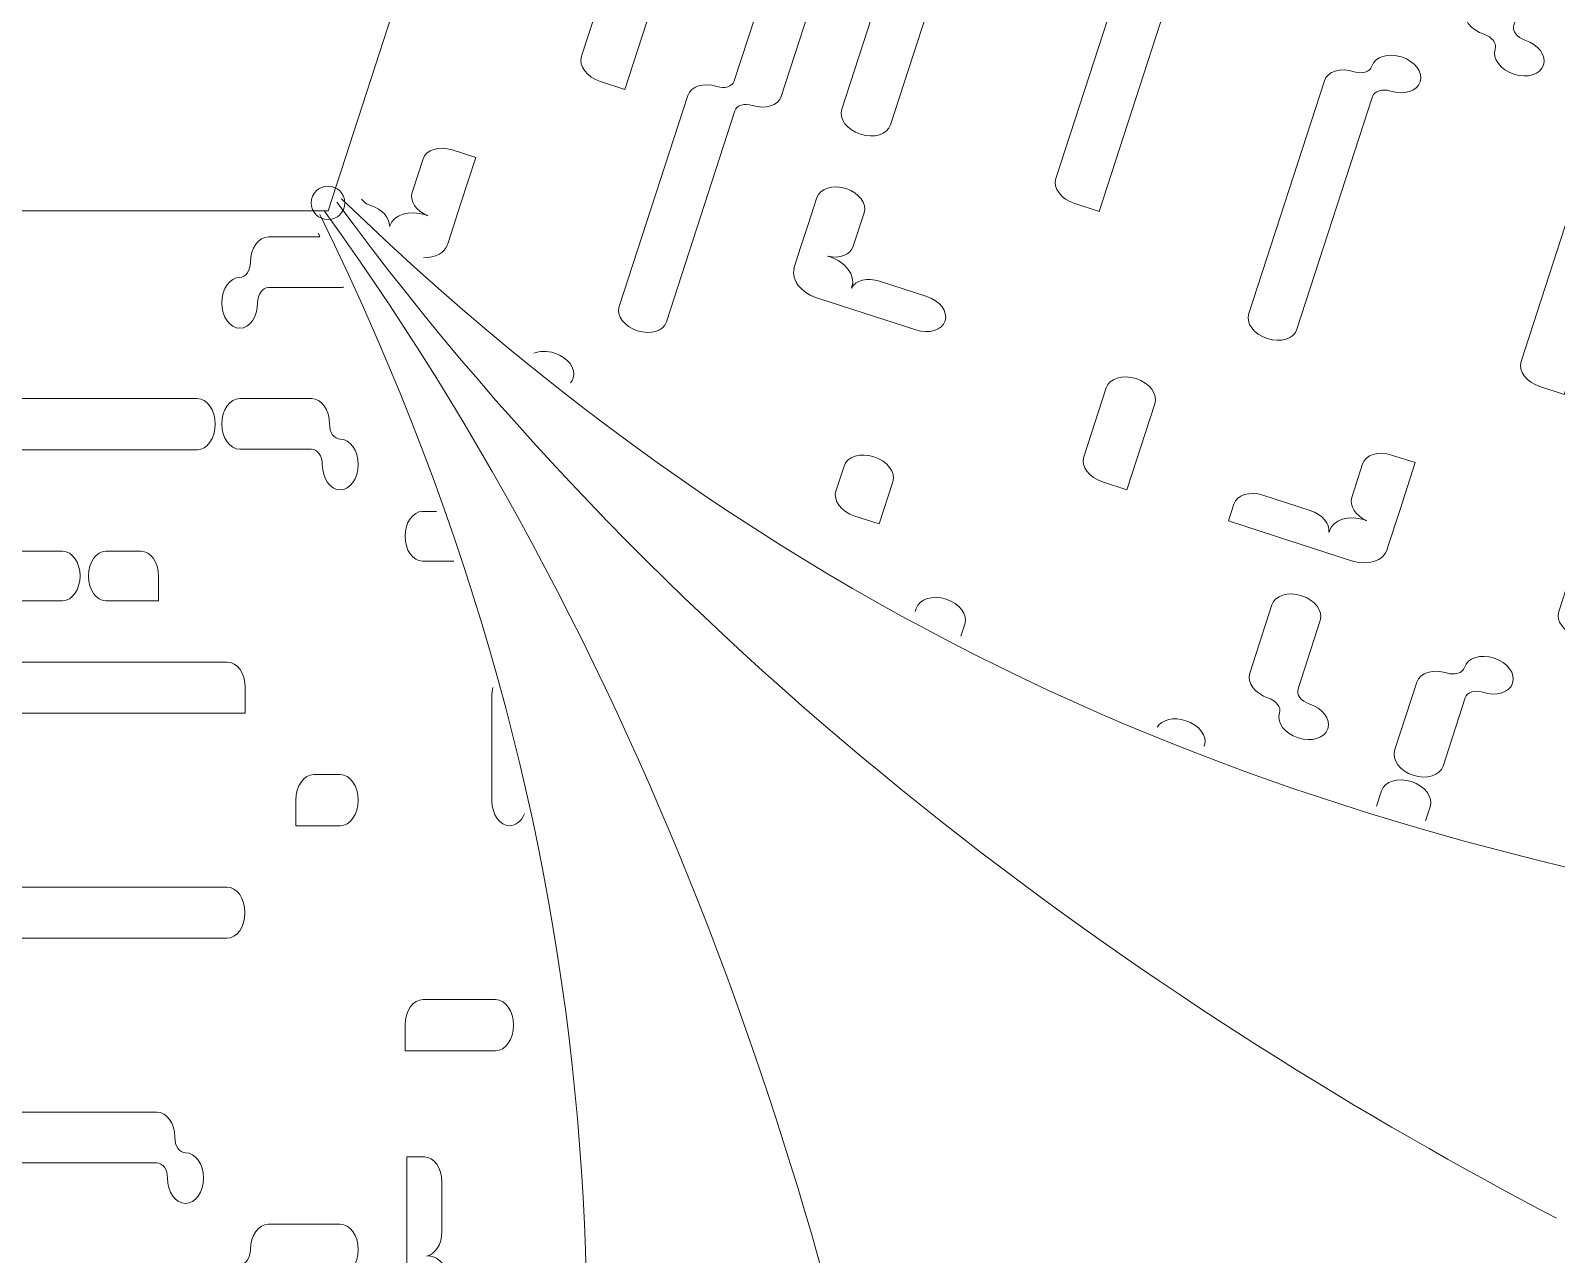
# Model space of a CAD drawing. Header units: inches. Extents: x -134 to 2453, y -1216 to 100.
# Drawn here: x 961.6 to 1098.1, y -401.4 to -291.8 of the extents above; entities that cross this region are included whole.
import ezdxf

# ---------------------------------------------------------------- set-up
doc = ezdxf.new("R2010")
doc.units = ezdxf.units.IN
doc.header["$MEASUREMENT"] = 0
for name, color, linetype in [('creasing lines', 7, 'Continuous'), ('red cutouts', 7, 'Continuous'), ('your design', 7, 'Continuous')]:
    doc.layers.add(name, color=color, linetype=linetype)

# ---------------------------------------------------------------- blocks, each defined once
blk = doc.blocks.new('block 3')
at = {"layer": 'your design', "color": 3, "lineweight": 5}
for points, knots in [([(989.62, -314.8), (989.52, -314.83), (989.41, -314.85), (989.29, -314.85), (989.29, -314.85), (982.87, -314.85), (982.87, -314.85), (982.33, -314.85), (981.9, -315.46), (981.9, -316.21), (981.9, -317.48), (981.19, -318.49), (980.3, -318.49), (979.41, -318.49), (978.69, -317.48), (978.69, -316.21), (978.69, -314.95), (979.41, -313.94), (980.3, -313.94), (980.83, -313.94), (981.26, -313.33), (981.26, -312.58), (981.26, -311.31), (981.97, -310.31), (982.87, -310.31), (982.87, -310.31), (987.48, -310.31), (987.48, -310.31), (987.43, -310.2), (987.38, -310.1), (987.33, -309.99)], [0, 0, 0, 0, 1, 1, 1, 2, 2, 2, 3, 3, 3, 4, 4, 4, 5, 5, 5, 6, 6, 6, 7, 7, 7, 8, 8, 8, 9, 9, 9, 10, 10, 10, 10]), ([(954.44, -324.78), (954.44, -324.78), (976.48, -324.78), (976.48, -324.78), (977.38, -324.78), (978.1, -325.8), (978.1, -327.07), (978.1, -328.34), (977.38, -329.36), (976.48, -329.36), (976.48, -329.36), (952.82, -329.36), (952.82, -329.36), (952.82, -329.36), (952.82, -327.07), (952.82, -327.07), (952.82, -325.8), (953.54, -324.78), (954.44, -324.78)], [0, 0, 0, 0, 1, 1, 1, 2, 2, 2, 3, 3, 3, 4, 4, 4, 5, 5, 5, 6, 6, 6, 6]), ([(980.3, -324.78), (980.3, -324.78), (986.72, -324.78), (986.72, -324.78), (987.62, -324.78), (988.33, -325.79), (988.33, -327.05), (988.33, -327.81), (988.76, -328.41), (989.29, -328.41), (990.19, -328.41), (990.9, -329.42), (990.9, -330.69), (990.9, -331.95), (990.19, -332.96), (989.29, -332.96), (988.4, -332.96), (987.69, -331.95), (987.69, -330.69), (987.69, -329.93), (987.26, -329.32), (986.72, -329.32), (986.72, -329.32), (980.3, -329.32), (980.3, -329.32), (979.41, -329.32), (978.69, -328.31), (978.69, -327.05), (978.69, -325.79), (979.41, -324.78), (980.3, -324.78)], [0, 0, 0, 0, 1, 1, 1, 2, 2, 2, 3, 3, 3, 4, 4, 4, 5, 5, 5, 6, 6, 6, 7, 7, 7, 8, 8, 8, 9, 9, 9, 10, 10, 10, 10]), ([(934.18, -334.89), (934.18, -334.89), (954.04, -334.89), (954.04, -334.89), (954.91, -334.89), (955.61, -335.88), (955.61, -337.11), (955.61, -337.85), (956.02, -338.44), (956.55, -338.44), (956.55, -338.44), (956.55, -338.45), (956.55, -338.45), (956.55, -338.45), (956.55, -338.45), (956.55, -338.45), (956.55, -338.45), (964.44, -338.45), (964.44, -338.45), (965.31, -338.45), (966.01, -339.43), (966.01, -340.66), (966.01, -341.89), (965.31, -342.88), (964.44, -342.88), (964.44, -342.88), (964.43, -342.88), (964.43, -342.88), (964.43, -342.88), (964.44, -342.88), (964.44, -342.88), (964.44, -342.88), (956.55, -342.88), (956.55, -342.88), (955.67, -342.88), (954.98, -341.9), (954.98, -340.66), (954.98, -339.92), (954.56, -339.33), (954.04, -339.33), (954.04, -339.33), (934.18, -339.33), (934.18, -339.33), (933.31, -339.33), (932.61, -338.35), (932.61, -337.11), (932.61, -335.88), (933.31, -334.89), (934.18, -334.89)], [0, 0, 0, 0, 1, 1, 1, 2, 2, 2, 3, 3, 3, 4, 4, 4, 5, 5, 5, 6, 6, 6, 7, 7, 7, 8, 8, 8, 9, 9, 9, 10, 10, 10, 11, 11, 11, 12, 12, 12, 13, 13, 13, 14, 14, 14, 15, 15, 15, 16, 16, 16, 16]), ([(999.45, -339.33), (999.45, -339.33), (996.66, -339.33), (996.66, -339.33), (995.78, -339.33), (995.09, -338.35), (995.09, -337.11), (995.09, -335.88), (995.78, -334.89), (996.66, -334.89), (996.66, -334.89), (997.91, -334.89), (997.91, -334.89)], [0, 0, 0, 0, 1, 1, 1, 2, 2, 2, 3, 3, 3, 4, 4, 4, 4]), ([(966.76, -340.67), (966.76, -339.43), (967.45, -338.45), (968.32, -338.45), (968.32, -338.45), (971.46, -338.45), (971.46, -338.45), (972.33, -338.45), (973.03, -339.43), (973.03, -340.67), (973.03, -340.67), (973.03, -342.88), (973.03, -342.88), (973.03, -342.88), (968.32, -342.88), (968.32, -342.88), (967.45, -342.88), (966.76, -341.9), (966.76, -340.67)], [0, 0, 0, 0, 1, 1, 1, 2, 2, 2, 3, 3, 3, 4, 4, 4, 5, 5, 5, 6, 6, 6, 6]), ([(979.18, -348.38), (980.08, -348.38), (980.8, -349.39), (980.8, -350.66), (980.8, -350.66), (980.8, -352.96), (980.8, -352.96), (980.8, -352.96), (957.13, -352.96), (957.13, -352.96), (956.23, -352.96), (955.51, -351.94), (955.51, -350.66), (955.51, -349.39), (956.23, -348.38), (957.13, -348.38), (957.13, -348.38), (979.18, -348.38), (979.18, -348.38)], [0, 0, 0, 0, 1, 1, 1, 2, 2, 2, 3, 3, 3, 4, 4, 4, 5, 5, 5, 6, 6, 6, 6]), ([(1005.78, -361.97), (1005.5, -362.6), (1005.01, -363.03), (1004.44, -363.03), (1003.57, -363.03), (1002.87, -362.04), (1002.87, -360.8), (1002.87, -360.8), (1002.87, -356.81), (1002.87, -356.81), (1002.87, -356.81), (1002.87, -356.81), (1002.87, -356.81), (1002.87, -356.81), (1002.87, -351.67), (1002.87, -351.67), (1002.86, -351.6), (1002.86, -351.52), (1002.86, -351.44), (1002.86, -351.16), (1002.89, -350.9), (1002.94, -350.65)], [0, 0, 0, 0, 1, 1, 1, 2, 2, 2, 3, 3, 3, 4, 4, 4, 5, 5, 5, 6, 6, 6, 7, 7, 7, 7]), ([(989.28, -363.03), (989.28, -363.03), (985.32, -363.03), (985.32, -363.03), (985.32, -363.03), (985.32, -360.74), (985.32, -360.74), (985.32, -359.46), (986.04, -358.45), (986.94, -358.45), (986.94, -358.45), (989.28, -358.45), (989.28, -358.45), (990.18, -358.45), (990.9, -359.46), (990.9, -360.74), (990.9, -362.01), (990.18, -363.03), (989.28, -363.03)], [0, 0, 0, 0, 1, 1, 1, 2, 2, 2, 3, 3, 3, 4, 4, 4, 5, 5, 5, 6, 6, 6, 6]), ([(980.77, -370.81), (980.77, -372.08), (980.05, -373.1), (979.15, -373.1), (979.15, -373.1), (955.54, -373.1), (955.54, -373.1), (955.54, -373.1), (955.54, -370.81), (955.54, -370.81), (955.54, -369.54), (956.26, -368.52), (957.15, -368.52), (957.15, -368.52), (979.15, -368.52), (979.15, -368.52), (980.05, -368.52), (980.77, -369.54), (980.77, -370.81)], [0, 0, 0, 0, 1, 1, 1, 2, 2, 2, 3, 3, 3, 4, 4, 4, 5, 5, 5, 6, 6, 6, 6]), ([(996.71, -378.59), (996.71, -378.59), (1003.18, -378.59), (1003.18, -378.59), (1004.08, -378.59), (1004.8, -379.61), (1004.8, -380.88), (1004.8, -382.15), (1004.08, -383.17), (1003.18, -383.17), (1003.18, -383.17), (995.09, -383.17), (995.09, -383.17), (995.09, -383.17), (995.09, -380.88), (995.09, -380.88), (995.09, -379.61), (995.81, -378.59), (996.71, -378.59)], [0, 0, 0, 0, 1, 1, 1, 2, 2, 2, 3, 3, 3, 4, 4, 4, 5, 5, 5, 6, 6, 6, 6]), ([(950.98, -388.66), (950.98, -388.66), (972.88, -388.66), (972.88, -388.66), (973.77, -388.66), (974.49, -389.67), (974.49, -390.93), (974.49, -391.69), (974.91, -392.3), (975.45, -392.3), (976.34, -392.3), (977.06, -393.3), (977.06, -394.57), (977.06, -395.83), (976.34, -396.84), (975.45, -396.84), (974.56, -396.84), (973.84, -395.83), (973.84, -394.57), (973.84, -393.81), (973.41, -393.21), (972.88, -393.21), (972.88, -393.21), (950.98, -393.21), (950.98, -393.21), (950.08, -393.21), (949.37, -392.2), (949.37, -390.93), (949.37, -389.67), (950.08, -388.66), (950.98, -388.66)], [0, 0, 0, 0, 1, 1, 1, 2, 2, 2, 3, 3, 3, 4, 4, 4, 5, 5, 5, 6, 6, 6, 7, 7, 7, 8, 8, 8, 9, 9, 9, 10, 10, 10, 10]), ([(1005.36, -404.74), (1005.36, -404.74), (1005.36, -406.96), (1005.36, -406.96), (1005.36, -406.96), (1000.97, -406.96), (1000.97, -406.96), (1000.97, -406.96), (997.34, -406.96), (997.34, -406.96), (997.28, -406.97), (997.23, -406.97), (997.17, -406.97), (996.14, -406.97), (995.3, -405.81), (995.26, -404.36), (995.26, -404.36), (995.24, -404.36), (995.24, -404.36), (995.24, -404.36), (995.24, -399.35), (995.24, -399.35), (995.24, -399.35), (995.24, -398.64), (995.24, -398.64), (995.24, -398.64), (995.24, -392.67), (995.24, -392.67), (995.24, -392.67), (996.82, -392.67), (996.82, -392.67), (997.69, -392.67), (998.39, -393.66), (998.39, -394.9), (998.39, -394.9), (998.39, -399.35), (998.39, -399.35), (998.39, -400.48), (997.8, -401.4), (997.04, -401.55), (997.04, -401.55), (997.04, -401.55), (997.04, -401.55), (997.08, -401.54), (997.13, -401.54), (997.17, -401.54), (998.23, -401.54), (999.09, -402.76), (999.09, -404.26), (999.09, -404.32), (999.09, -404.39), (999.09, -404.46), (999.09, -404.46), (999.09, -404.46), (999.09, -404.46), (999.19, -403.36), (999.84, -402.51), (1000.65, -402.51), (1000.65, -402.51), (1003.79, -402.51), (1003.79, -402.51), (1004.66, -402.51), (1005.36, -403.5), (1005.36, -404.74)], [0, 0, 0, 0, 1, 1, 1, 2, 2, 2, 3, 3, 3, 4, 4, 4, 5, 5, 5, 6, 6, 6, 7, 7, 7, 8, 8, 8, 9, 9, 9, 10, 10, 10, 11, 11, 11, 12, 12, 12, 13, 13, 13, 14, 14, 14, 15, 15, 15, 16, 16, 16, 17, 17, 17, 18, 18, 18, 19, 19, 19, 20, 20, 20, 21, 21, 21, 21]), ([(989.29, -403.24), (989.29, -403.24), (982.87, -403.24), (982.87, -403.24), (982.33, -403.24), (981.9, -403.85), (981.9, -404.61), (981.9, -405.87), (981.19, -406.88), (980.3, -406.88), (979.41, -406.88), (978.69, -405.87), (978.69, -404.61), (978.69, -403.34), (979.41, -402.33), (980.3, -402.33), (980.83, -402.33), (981.26, -401.73), (981.26, -400.97), (981.26, -399.71), (981.97, -398.7), (982.87, -398.7), (982.87, -398.7), (989.29, -398.7), (989.29, -398.7), (990.19, -398.7), (990.9, -399.71), (990.9, -400.97), (990.9, -402.23), (990.19, -403.24), (989.29, -403.24)], [0, 0, 0, 0, 1, 1, 1, 2, 2, 2, 3, 3, 3, 4, 4, 4, 5, 5, 5, 6, 6, 6, 7, 7, 7, 8, 8, 8, 9, 9, 9, 10, 10, 10, 10])]:
    blk.add_open_spline(points, degree=3, knots=knots, dxfattribs=at)
blk = doc.blocks.new('block 4')
at = {"layer": 'your design', "color": 3, "lineweight": 5}
for points, knots in [([(1010.89, -294.14), (1010.89, -294.14), (1017.71, -273.17), (1017.71, -273.17), (1017.98, -272.32), (1019.17, -271.95), (1020.38, -272.34), (1021.59, -272.73), (1022.34, -273.73), (1022.06, -274.59), (1022.06, -274.59), (1014.75, -297.1), (1014.75, -297.1), (1014.75, -297.1), (1012.57, -296.39), (1012.57, -296.39), (1011.36, -296), (1010.61, -295), (1010.89, -294.14)], [0, 0, 0, 0, 1, 1, 1, 2, 2, 2, 3, 3, 3, 4, 4, 4, 5, 5, 5, 6, 6, 6, 6]), ([(1040.98, -277.9), (1041.26, -277.05), (1042.45, -276.68), (1043.66, -277.07), (1043.66, -277.07), (1045.84, -277.78), (1045.84, -277.78), (1045.84, -277.78), (1038.52, -300.29), (1038.52, -300.29), (1038.24, -301.14), (1037.06, -301.51), (1035.84, -301.12), (1034.63, -300.73), (1033.89, -299.73), (1034.17, -298.87), (1034.17, -298.87), (1040.98, -277.9), (1040.98, -277.9)], [0, 0, 0, 0, 1, 1, 1, 2, 2, 2, 3, 3, 3, 4, 4, 4, 5, 5, 5, 6, 6, 6, 6]), ([(1096.29, -285.24), (1096.29, -285.24), (1094.3, -291.35), (1094.3, -291.35), (1094.14, -291.86), (1094.58, -292.45), (1095.3, -292.69), (1096.5, -293.08), (1097.24, -294.07), (1096.97, -294.92), (1096.69, -295.77), (1095.51, -296.13), (1094.31, -295.74), (1093.11, -295.35), (1092.37, -294.36), (1092.64, -293.51), (1092.81, -293), (1092.36, -292.41), (1091.65, -292.17), (1090.44, -291.78), (1089.7, -290.79), (1089.98, -289.95), (1089.98, -289.95), (1091.97, -283.83), (1091.97, -283.83), (1092.24, -282.99), (1093.42, -282.62), (1094.62, -283.01), (1095.82, -283.4), (1096.56, -284.39), (1096.29, -285.24)], [0, 0, 0, 0, 1, 1, 1, 2, 2, 2, 3, 3, 3, 4, 4, 4, 5, 5, 5, 6, 6, 6, 7, 7, 7, 8, 8, 8, 9, 9, 9, 10, 10, 10, 10]), ([(1062.81, -283.32), (1064.02, -283.71), (1064.76, -284.71), (1064.49, -285.57), (1064.49, -285.57), (1057.19, -308.03), (1057.19, -308.03), (1057.19, -308.03), (1055.01, -307.32), (1055.01, -307.32), (1053.8, -306.93), (1053.05, -305.93), (1053.33, -305.07), (1053.33, -305.07), (1060.13, -284.15), (1060.13, -284.15), (1060.41, -283.3), (1061.6, -282.93), (1062.81, -283.32)], [0, 0, 0, 0, 1, 1, 1, 2, 2, 2, 3, 3, 3, 4, 4, 4, 5, 5, 5, 6, 6, 6, 6]), ([(1014.25, -316.53), (1014.25, -316.53), (1020.39, -297.65), (1020.39, -297.65), (1020.66, -296.82), (1021.81, -296.46), (1022.98, -296.84), (1023.69, -297.07), (1024.38, -296.86), (1024.54, -296.36), (1024.54, -296.36), (1024.55, -296.36), (1024.55, -296.36), (1024.55, -296.36), (1024.55, -296.35), (1024.55, -296.35), (1024.55, -296.35), (1026.98, -288.85), (1026.98, -288.85), (1027.25, -288.02), (1028.4, -287.67), (1029.58, -288.05), (1030.75, -288.43), (1031.47, -289.39), (1031.2, -290.22), (1031.2, -290.22), (1031.2, -290.23), (1031.2, -290.23), (1031.2, -290.23), (1031.2, -290.22), (1031.2, -290.22), (1031.2, -290.22), (1028.76, -297.73), (1028.76, -297.73), (1028.49, -298.56), (1027.34, -298.92), (1026.17, -298.54), (1025.47, -298.31), (1024.77, -298.52), (1024.61, -299.02), (1024.61, -299.02), (1018.48, -317.91), (1018.48, -317.91), (1018.21, -318.74), (1017.05, -319.09), (1015.88, -318.71), (1014.71, -318.33), (1013.98, -317.36), (1014.25, -316.53)], [0, 0, 0, 0, 1, 1, 1, 2, 2, 2, 3, 3, 3, 4, 4, 4, 5, 5, 5, 6, 6, 6, 7, 7, 7, 8, 8, 8, 9, 9, 9, 10, 10, 10, 11, 11, 11, 12, 12, 12, 13, 13, 13, 14, 14, 14, 15, 15, 15, 16, 16, 16, 16]), ([(1070.58, -317.18), (1070.58, -317.18), (1077.35, -296.34), (1077.35, -296.34), (1077.62, -295.49), (1078.8, -295.13), (1080.01, -295.52), (1080.72, -295.75), (1081.43, -295.53), (1081.6, -295.02), (1081.88, -294.17), (1083.06, -293.81), (1084.26, -294.2), (1085.46, -294.59), (1086.2, -295.58), (1085.92, -296.43), (1085.65, -297.28), (1084.46, -297.64), (1083.26, -297.25), (1082.54, -297.02), (1081.84, -297.24), (1081.67, -297.75), (1081.67, -297.75), (1074.9, -318.58), (1074.9, -318.58), (1074.63, -319.43), (1073.45, -319.8), (1072.24, -319.41), (1071.04, -319.02), (1070.3, -318.02), (1070.58, -317.18)], [0, 0, 0, 0, 1, 1, 1, 2, 2, 2, 3, 3, 3, 4, 4, 4, 5, 5, 5, 6, 6, 6, 7, 7, 7, 8, 8, 8, 9, 9, 9, 10, 10, 10, 10]), ([(1094.96, -321.46), (1094.96, -321.46), (1101.77, -300.49), (1101.77, -300.49), (1102.05, -299.63), (1103.24, -299.26), (1104.45, -299.66), (1105.66, -300.05), (1106.4, -301.05), (1106.13, -301.9), (1106.13, -301.9), (1098.81, -324.41), (1098.81, -324.41), (1098.81, -324.41), (1096.64, -323.7), (1096.64, -323.7), (1095.43, -323.31), (1094.68, -322.31), (1094.96, -321.46)], [0, 0, 0, 0, 1, 1, 1, 2, 2, 2, 3, 3, 3, 4, 4, 4, 5, 5, 5, 6, 6, 6, 6]), ([(991.19, -306.94), (991.34, -307.08), (991.48, -307.22), (991.63, -307.36), (991.63, -307.36), (992.02, -307.49), (992.02, -307.49), (993.04, -307.82), (993.71, -308.59), (993.7, -309.33), (993.7, -309.34), (993.71, -309.35), (993.72, -309.36), (993.72, -309.35), (993.73, -309.33), (993.73, -309.32), (994.06, -308.31), (995.48, -307.87), (996.91, -308.34), (996.97, -308.36), (997.03, -308.38), (997.1, -308.41), (997.1, -308.41), (997.1, -308.4), (997.1, -308.4), (996.08, -307.97), (995.48, -307.09), (995.73, -306.32), (995.73, -306.32), (996.7, -303.33), (996.7, -303.33), (996.97, -302.5), (998.13, -302.14), (999.3, -302.52), (999.3, -302.52), (1001.42, -303.21), (1001.42, -303.21), (1001.42, -303.21), (1000.06, -307.39), (1000.06, -307.39), (1000.06, -307.39), (998.94, -310.84), (998.94, -310.84), (998.93, -310.89), (998.92, -310.95), (998.9, -311), (998.65, -311.76), (997.78, -312.2), (996.75, -312.17)], [0, 0, 0, 0, 1, 1, 1, 2, 2, 2, 3, 3, 3, 4, 4, 4, 5, 5, 5, 6, 6, 6, 7, 7, 7, 8, 8, 8, 9, 9, 9, 10, 10, 10, 11, 11, 11, 12, 12, 12, 13, 13, 13, 14, 14, 14, 15, 15, 15, 16, 16, 16, 16]), ([(1033.09, -312.1), (1034.52, -312.56), (1035.41, -313.75), (1035.08, -314.76), (1035.07, -314.81), (1035.05, -314.85), (1035.03, -314.89), (1035.03, -314.89), (1035.03, -314.89), (1035.03, -314.89), (1035.4, -314.2), (1036.47, -313.92), (1037.55, -314.27), (1037.55, -314.27), (1041.78, -315.64), (1041.78, -315.64), (1042.96, -316.03), (1043.68, -317), (1043.41, -317.83), (1043.14, -318.66), (1041.99, -319.02), (1040.81, -318.63), (1040.81, -318.63), (1037.02, -317.4), (1037.02, -317.4), (1037.02, -317.4), (1037.02, -317.4), (1037.02, -317.4), (1037.02, -317.4), (1032.13, -315.81), (1032.13, -315.81), (1032.06, -315.79), (1031.98, -315.77), (1031.9, -315.75), (1030.51, -315.3), (1029.63, -314.15), (1029.9, -313.16), (1029.9, -313.16), (1029.88, -313.15), (1029.88, -313.15), (1029.88, -313.15), (1030.49, -311.27), (1030.49, -311.27), (1030.49, -311.27), (1031.13, -309.3), (1031.13, -309.3), (1031.13, -309.3), (1031.95, -306.79), (1031.95, -306.79), (1032.22, -305.96), (1033.37, -305.6), (1034.55, -305.98), (1035.72, -306.36), (1036.45, -307.33), (1036.18, -308.16), (1036.18, -308.16), (1035.2, -311.15), (1035.2, -311.15), (1034.96, -311.91), (1033.97, -312.28), (1032.91, -312.04), (1032.91, -312.04), (1032.9, -312.04), (1032.9, -312.04), (1032.97, -312.06), (1033.03, -312.08), (1033.09, -312.1)], [0, 0, 0, 0, 1, 1, 1, 2, 2, 2, 3, 3, 3, 4, 4, 4, 5, 5, 5, 6, 6, 6, 7, 7, 7, 8, 8, 8, 9, 9, 9, 10, 10, 10, 11, 11, 11, 12, 12, 12, 13, 13, 13, 14, 14, 14, 15, 15, 15, 16, 16, 16, 17, 17, 17, 18, 18, 18, 19, 19, 19, 20, 20, 20, 21, 21, 21, 22, 22, 22, 22]), ([(1098.32, -343.85), (1098.32, -343.85), (1104.45, -324.96), (1104.45, -324.96), (1104.72, -324.13), (1105.88, -323.78), (1107.05, -324.16), (1107.75, -324.39), (1108.45, -324.17), (1108.61, -323.67), (1108.61, -323.67), (1108.61, -323.67), (1108.61, -323.67), (1108.61, -323.67), (1108.61, -323.67), (1108.61, -323.67), (1108.61, -323.67), (1111.05, -316.17), (1111.05, -316.17), (1111.32, -315.34), (1112.47, -314.98), (1113.64, -315.36), (1114.81, -315.74), (1115.53, -316.71), (1115.26, -317.54), (1115.26, -317.54), (1115.26, -317.54), (1115.26, -317.54), (1115.26, -317.54), (1115.27, -317.54), (1115.27, -317.54), (1115.27, -317.54), (1112.83, -325.05), (1112.83, -325.05), (1112.56, -325.87), (1111.41, -326.23), (1110.23, -325.85), (1109.53, -325.62), (1108.84, -325.84), (1108.68, -326.34), (1108.68, -326.34), (1102.54, -345.22), (1102.54, -345.22), (1102.27, -346.05), (1101.12, -346.41), (1099.94, -346.03), (1098.77, -345.65), (1098.05, -344.68), (1098.32, -343.85)], [0, 0, 0, 0, 1, 1, 1, 2, 2, 2, 3, 3, 3, 4, 4, 4, 5, 5, 5, 6, 6, 6, 7, 7, 7, 8, 8, 8, 9, 9, 9, 10, 10, 10, 11, 11, 11, 12, 12, 12, 13, 13, 13, 14, 14, 14, 15, 15, 15, 16, 16, 16, 16]), ([(1006.63, -320.72), (1007.13, -320.51), (1007.8, -320.49), (1008.47, -320.71), (1009.67, -321.1), (1010.41, -322.09), (1010.14, -322.94), (1010.09, -323.1), (1010, -323.23), (1009.9, -323.36)], [0, 0, 0, 0, 1, 1, 1, 2, 2, 2, 3, 3, 3, 3]), ([(1055.83, -329.99), (1055.83, -329.99), (1057.83, -323.83), (1057.83, -323.83), (1058.1, -322.98), (1059.29, -322.61), (1060.5, -323), (1061.71, -323.39), (1062.46, -324.39), (1062.18, -325.25), (1062.18, -325.25), (1059.68, -332.94), (1059.68, -332.94), (1059.68, -332.94), (1057.5, -332.24), (1057.5, -332.24), (1056.29, -331.84), (1055.55, -330.84), (1055.83, -329.99)], [0, 0, 0, 0, 1, 1, 1, 2, 2, 2, 3, 3, 3, 4, 4, 4, 5, 5, 5, 6, 6, 6, 6]), ([(1038.73, -332.24), (1038.73, -332.24), (1037.51, -336.01), (1037.51, -336.01), (1037.51, -336.01), (1035.33, -335.3), (1035.33, -335.3), (1034.12, -334.91), (1033.37, -333.91), (1033.65, -333.06), (1033.65, -333.06), (1034.37, -330.83), (1034.37, -330.83), (1034.65, -329.97), (1035.84, -329.6), (1037.05, -330), (1038.26, -330.39), (1039.01, -331.39), (1038.73, -332.24)], [0, 0, 0, 0, 1, 1, 1, 2, 2, 2, 3, 3, 3, 4, 4, 4, 5, 5, 5, 6, 6, 6, 6]), ([(1068.77, -335.73), (1068.77, -335.73), (1069.25, -334.24), (1069.25, -334.24), (1069.52, -333.41), (1070.68, -333.05), (1071.86, -333.43), (1071.86, -333.43), (1076.09, -334.81), (1076.09, -334.81), (1077.16, -335.15), (1077.86, -335.99), (1077.76, -336.77), (1077.76, -336.77), (1077.76, -336.77), (1077.76, -336.77), (1077.77, -336.73), (1077.78, -336.68), (1077.8, -336.64), (1078.12, -335.63), (1079.55, -335.19), (1080.97, -335.65), (1081.04, -335.67), (1081.1, -335.7), (1081.16, -335.72), (1081.16, -335.72), (1081.16, -335.72), (1081.16, -335.72), (1080.15, -335.28), (1079.55, -334.4), (1079.8, -333.63), (1079.8, -333.63), (1080.77, -330.64), (1080.77, -330.64), (1081.04, -329.81), (1082.19, -329.45), (1083.37, -329.84), (1083.37, -329.84), (1085.48, -330.52), (1085.48, -330.52), (1085.48, -330.52), (1084.13, -334.7), (1084.13, -334.7), (1084.13, -334.7), (1083, -338.16), (1083, -338.16), (1082.99, -338.21), (1082.98, -338.26), (1082.96, -338.32), (1082.64, -339.3), (1081.28, -339.74), (1079.89, -339.33), (1079.89, -339.33), (1079.88, -339.34), (1079.88, -339.34), (1079.88, -339.34), (1075.11, -337.8), (1075.11, -337.8), (1075.11, -337.8), (1074.44, -337.58), (1074.44, -337.58), (1074.44, -337.58), (1068.77, -335.73), (1068.77, -335.73)], [0, 0, 0, 0, 1, 1, 1, 2, 2, 2, 3, 3, 3, 4, 4, 4, 5, 5, 5, 6, 6, 6, 7, 7, 7, 8, 8, 8, 9, 9, 9, 10, 10, 10, 11, 11, 11, 12, 12, 12, 13, 13, 13, 14, 14, 14, 15, 15, 15, 16, 16, 16, 17, 17, 17, 18, 18, 18, 19, 19, 19, 20, 20, 20, 21, 21, 21, 21]), ([(1040.73, -343.85), (1040.73, -343.85), (1040.82, -343.57), (1040.82, -343.57), (1041.1, -342.72), (1042.29, -342.35), (1043.5, -342.74), (1044.71, -343.13), (1045.46, -344.13), (1045.18, -344.99), (1045.18, -344.99), (1044.83, -346.05), (1044.83, -346.05)], [0, 0, 0, 0, 1, 1, 1, 2, 2, 2, 3, 3, 3, 4, 4, 4, 4]), ([(1076.98, -344.66), (1076.98, -344.66), (1075, -350.77), (1075, -350.77), (1074.83, -351.28), (1075.27, -351.87), (1075.99, -352.11), (1077.19, -352.5), (1077.94, -353.49), (1077.66, -354.34), (1077.38, -355.19), (1076.2, -355.55), (1075, -355.16), (1073.8, -354.77), (1073.06, -353.78), (1073.34, -352.93), (1073.5, -352.42), (1073.06, -351.83), (1072.34, -351.59), (1071.14, -351.2), (1070.4, -350.21), (1070.67, -349.37), (1070.67, -349.37), (1072.66, -343.25), (1072.66, -343.25), (1072.93, -342.41), (1074.12, -342.04), (1075.32, -342.43), (1076.52, -342.82), (1077.26, -343.81), (1076.98, -344.66)], [0, 0, 0, 0, 1, 1, 1, 2, 2, 2, 3, 3, 3, 4, 4, 4, 5, 5, 5, 6, 6, 6, 7, 7, 7, 8, 8, 8, 9, 9, 9, 10, 10, 10, 10]), ([(1094.2, -350.25), (1093.93, -351.1), (1092.75, -351.47), (1091.54, -351.08), (1090.82, -350.85), (1090.12, -351.07), (1089.95, -351.57), (1089.95, -351.57), (1087.97, -357.69), (1087.97, -357.69), (1087.69, -358.53), (1086.51, -358.9), (1085.31, -358.51), (1084.11, -358.12), (1083.37, -357.13), (1083.64, -356.28), (1083.64, -356.28), (1085.63, -350.17), (1085.63, -350.17), (1085.9, -349.32), (1087.08, -348.96), (1088.29, -349.35), (1089.01, -349.58), (1089.71, -349.36), (1089.88, -348.85), (1090.16, -348), (1091.34, -347.63), (1092.54, -348.02), (1093.74, -348.41), (1094.48, -349.41), (1094.2, -350.25)], [0, 0, 0, 0, 1, 1, 1, 2, 2, 2, 3, 3, 3, 4, 4, 4, 5, 5, 5, 6, 6, 6, 7, 7, 7, 8, 8, 8, 9, 9, 9, 10, 10, 10, 10]), ([(1062.4, -354.21), (1062.8, -353.53), (1063.87, -353.26), (1064.95, -353.62), (1066.15, -354.01), (1066.89, -355), (1066.62, -355.85), (1066.61, -355.86), (1066.6, -355.87), (1066.6, -355.89)], [0, 0, 0, 0, 1, 1, 1, 2, 2, 2, 3, 3, 3, 3]), ([(1082.03, -361.26), (1082.03, -361.26), (1082.46, -359.91), (1082.46, -359.91), (1082.74, -359.05), (1083.93, -358.68), (1085.14, -359.08), (1086.35, -359.47), (1087.1, -360.47), (1086.82, -361.32), (1086.82, -361.32), (1086.41, -362.58), (1086.41, -362.58)], [0, 0, 0, 0, 1, 1, 1, 2, 2, 2, 3, 3, 3, 4, 4, 4, 4])]:
    blk.add_open_spline(points, degree=3, knots=knots, dxfattribs=at)

msp = doc.modelspace()

# ---------------------------------------------------------------- linework, layer by layer
at = {"layer": 'creasing lines', "color": 3, "lineweight": 5}
msp.add_lwpolyline([(918.49, -257.32), (961.58, -226.02), (1004.66, -257.32), (988.2, -307.96), (934.95, -307.96), (918.49, -257.32)], dxfattribs=at)
for points in [[(989, -307.19), (1021.37, -351.38), (1064.31, -380.45), (1098.11, -398.16)], [(989.42, -306.9), (1035.5, -351.53), (1082.96, -365.56), (1129.24, -372.46)], [(987.48, -308.31), (1015.68, -365.93), (1014.34, -415.4), (1006.59, -461.55)], [(987.89, -308), (1019.9, -352.45), (1034.26, -402.27), (1040.66, -439.89)]]:
    msp.add_open_spline(points, degree=3, dxfattribs=at)
at = {"layer": 'red cutouts', "color": 1, "lineweight": 5}
for points, knots in [([(724.87, -309.9), (724.87, -309.9), (724.81, -309.11), (724.81, -309.11), (725.41, -318.29), (727.76, -328.66), (732.29, -342.83), (732.29, -342.83), (732.99, -344.86), (732.99, -344.86), (732.99, -344.86), (733.62, -346.91), (733.62, -346.91), (738.14, -360.62), (742.23, -370.24), (746.96, -377.91), (755.21, -391.29), (765.42, -398.72), (783.31, -411.59), (784.79, -412.66), (786.33, -413.76), (787.92, -414.91), (787.92, -414.91), (787.92, -414.91), (787.92, -414.91), (787.92, -414.91), (787.92, -414.91), (787.92, -414.91), (787.92, -414.91), (808.14, -481.82), (808.14, -481.82), (808.14, -481.82), (877.99, -480.36), (877.99, -480.36), (877.99, -480.36), (877.99, -480.35), (877.99, -480.35), (877.99, -480.35), (877.99, -480.35), (877.99, -480.35), (879.57, -481.51), (881.1, -482.63), (882.57, -483.71), (900.34, -496.75), (910.56, -504.16), (925.83, -507.88), (934.58, -510.01), (945, -510.93), (959.44, -510.99), (959.44, -510.99), (961.58, -510.96), (961.58, -510.96), (961.58, -510.96), (963.73, -510.99), (963.73, -510.99), (978.17, -510.93), (988.58, -510.01), (997.33, -507.88), (1012.61, -504.16), (1022.83, -496.75), (1040.6, -483.71), (1042.07, -482.63), (1043.6, -481.51), (1045.18, -480.35), (1045.18, -480.35), (1045.18, -480.35), (1045.18, -480.35), (1045.18, -480.35), (1045.16, -480.37), (1045.16, -480.37), (1045.16, -480.37), (1115.04, -481.83), (1115.04, -481.83), (1115.04, -481.83), (1135.23, -414.94), (1135.23, -414.94), (1135.23, -414.94), (1135.2, -414.97), (1135.2, -414.97), (1135.2, -414.97), (1135.2, -414.97), (1135.2, -414.97), (1136.79, -413.82), (1138.33, -412.71), (1139.81, -411.65), (1157.7, -398.78), (1167.91, -391.35), (1176.17, -377.98), (1180.91, -370.31), (1185, -360.69), (1189.53, -346.98), (1189.53, -346.98), (1190.16, -344.93), (1190.16, -344.93), (1190.16, -344.93), (1190.85, -342.9), (1190.85, -342.9), (1195.26, -329.15), (1197.6, -318.96), (1198.28, -309.98), (1199.47, -294.3), (1195.58, -282.29), (1188.68, -261.36), (1188.11, -259.63), (1187.51, -257.83), (1186.9, -255.97), (1186.9, -255.97), (1186.9, -255.97), (1186.9, -255.97), (1186.9, -255.97), (1209.86, -189.95), (1209.86, -189.95), (1209.86, -189.95), (1152.58, -150.18), (1152.58, -150.18), (1152.58, -150.18), (1152.58, -150.18), (1152.58, -150.18), (1151.98, -148.31), (1151.41, -146.51), (1150.85, -144.77), (1144.15, -123.77), (1140.25, -111.77), (1130.09, -99.77), (1124.26, -92.9), (1116.38, -86.03), (1104.74, -77.48), (1104.74, -77.48), (1102.99, -76.25), (1102.99, -76.25), (1102.99, -76.25), (1101.27, -74.96), (1101.27, -74.96), (1089.56, -66.52), (1080.6, -61.13), (1072.27, -57.71), (1057.73, -51.73), (1045.1, -51.71), (1023.06, -51.79), (1021.24, -51.8), (1019.35, -51.81), (1017.38, -51.81), (1017.38, -51.81), (1017.38, -51.82), (1017.38, -51.82), (1017.38, -51.82), (961.67, -9.56), (961.67, -9.56), (961.67, -9.56), (905.94, -51.78), (905.94, -51.78), (905.94, -51.78), (905.94, -51.78), (905.94, -51.78), (905.94, -51.78), (905.94, -51.78), (905.94, -51.78), (903.97, -51.77), (902.08, -51.76), (900.26, -51.75), (878.22, -51.65), (865.59, -51.66), (851.05, -57.63), (842.72, -61.05), (833.75, -66.43), (822.03, -74.86), (822.03, -74.86), (820.32, -76.15), (820.32, -76.15), (820.32, -76.15), (818.56, -77.38), (818.56, -77.38), (806.91, -85.92), (799.03, -92.79), (793.2, -99.65), (783.03, -111.64), (779.12, -123.65), (772.4, -144.63), (771.85, -146.37), (771.27, -148.18), (770.67, -150.04), (770.67, -150.04), (770.67, -150.04), (770.67, -150.04), (770.67, -150.04), (770.69, -150.02), (770.69, -150.02), (770.69, -150.02), (713.3, -189.92), (713.3, -189.92), (713.3, -189.92), (736.27, -255.9), (736.27, -255.9), (736.27, -255.9), (736.27, -255.89), (736.27, -255.89), (736.27, -255.89), (736.27, -255.89), (736.27, -255.89), (735.66, -257.76), (735.06, -259.55), (734.49, -261.29), (727.7, -281.86), (723.82, -293.81), (724.81, -309.11)], [0, 0, 0, 0, 1, 1, 1, 2, 2, 2, 3, 3, 3, 4, 4, 4, 5, 5, 5, 6, 6, 6, 7, 7, 7, 8, 8, 8, 9, 9, 9, 10, 10, 10, 11, 11, 11, 12, 12, 12, 13, 13, 13, 14, 14, 14, 15, 15, 15, 16, 16, 16, 17, 17, 17, 18, 18, 18, 19, 19, 19, 20, 20, 20, 21, 21, 21, 22, 22, 22, 23, 23, 23, 24, 24, 24, 25, 25, 25, 26, 26, 26, 27, 27, 27, 28, 28, 28, 29, 29, 29, 30, 30, 30, 31, 31, 31, 32, 32, 32, 33, 33, 33, 34, 34, 34, 35, 35, 35, 36, 36, 36, 37, 37, 37, 38, 38, 38, 39, 39, 39, 40, 40, 40, 41, 41, 41, 42, 42, 42, 43, 43, 43, 44, 44, 44, 45, 45, 45, 46, 46, 46, 47, 47, 47, 48, 48, 48, 49, 49, 49, 50, 50, 50, 51, 51, 51, 52, 52, 52, 53, 53, 53, 54, 54, 54, 55, 55, 55, 56, 56, 56, 57, 57, 57, 58, 58, 58, 59, 59, 59, 60, 60, 60, 61, 61, 61, 62, 62, 62, 63, 63, 63, 64, 64, 64, 65, 65, 65, 66, 66, 66, 67, 67, 67, 68, 68, 68, 68]), ([(986.7, -307.26), (986.7, -306.43), (987.37, -305.76), (988.2, -305.76), (989.03, -305.76), (989.7, -306.43), (989.7, -307.26), (989.7, -308.09), (989.03, -308.76), (988.2, -308.76), (987.37, -308.76), (986.7, -308.09), (986.7, -307.26)], [0, 0, 0, 0, 1, 1, 1, 2, 2, 2, 3, 3, 3, 4, 4, 4, 4])]:
    msp.add_open_spline(points, degree=3, knots=knots, dxfattribs=at)

# ---------------------------------------------------------------- block references
at = {"layer": 'your design'}
for name in ['block 4', 'block 3']:
    msp.add_blockref(name, (0, 0), dxfattribs=at)

doc.saveas('drawing.dxf')
